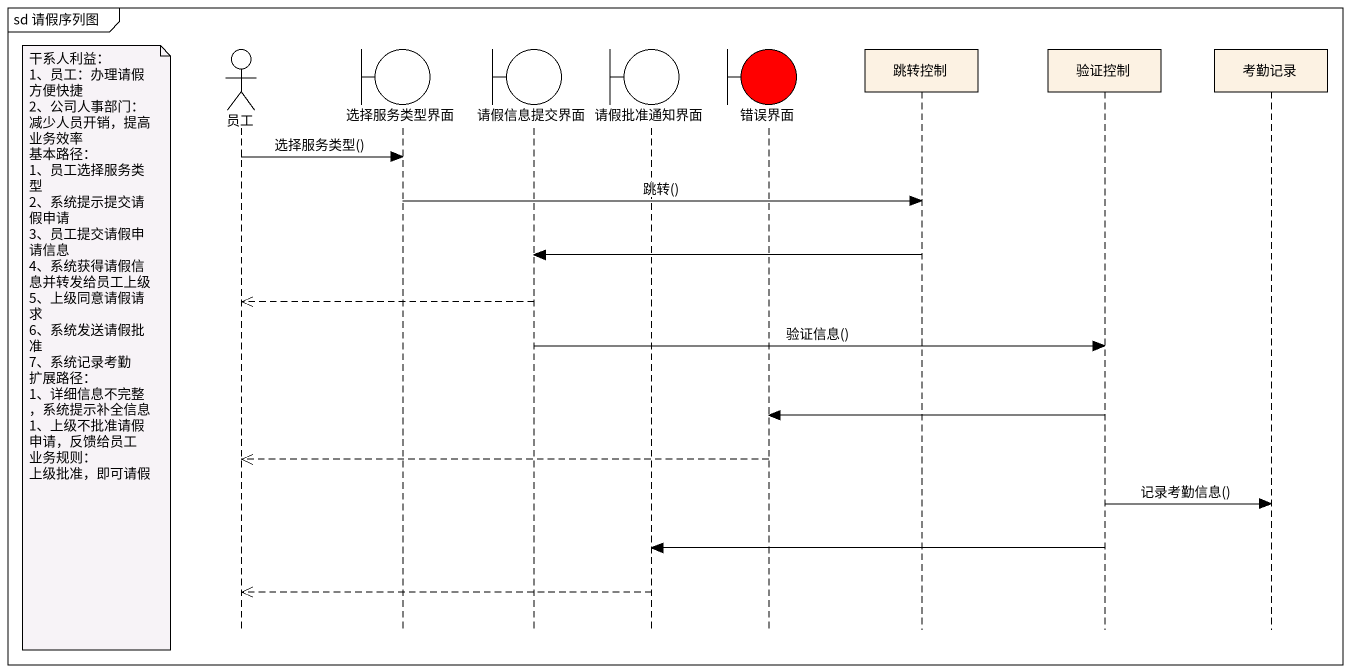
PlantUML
@startuml
mainframe sd 请假序列图
hide footbox
actor 员工
boundary 选择服务类型界面
boundary 请假信息提交界面
boundary 请假批准通知界面
boundary 错误界面 #FF0000
participant 跳转控制
participant 验证控制
participant 考勤记录

员工 -> 选择服务类型界面 : 选择服务类型()
选择服务类型界面 -> 跳转控制 : 跳转()
跳转控制 -> 请假信息提交界面
请假信息提交界面 -->> 员工
请假信息提交界面 -> 验证控制 : 验证信息()
note left of 员工
  干系人利益：
  1、员工：办理请假方便快捷
  2、公司人事部门：减少人员开销，提高业务效率
  基本路径：
  1、员工选择服务类型
  2、系统提示提交请假申请
  3、员工提交请假申请信息
  4、系统获得请假信息并转发给员工上级
  5、上级同意请假请求
  6、系统发送请假批准
  7、系统记录考勤
  扩展路径：
  1、详细信息不完整，系统提示补全信息
  1、上级不批准请假申请，反馈给员工
  业务规则：
  上级批准，即可请假
end note
验证控制 -> 错误界面
错误界面 -->> 员工
验证控制 -> 考勤记录 : 记录考勤信息()
验证控制 -> 请假批准通知界面
请假批准通知界面 -->> 员工
@enduml
